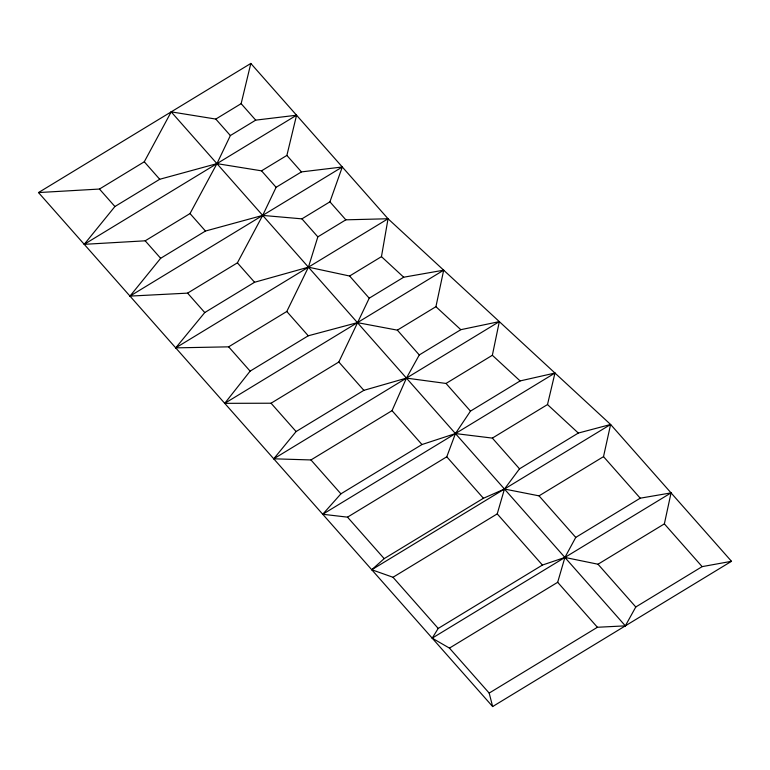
<?xml version="1.0" encoding="UTF-8"?>
<svg xmlns="http://www.w3.org/2000/svg" width="770" height="770" viewBox="0 0 770 770"><rect width="100%" height="100%" fill="white"/><g stroke="black" fill="none" stroke-linecap="round" stroke-linejoin="round"><path stroke-width="1.16" d="M349.609 276.016L381.458 256.651L388.042 218.757L250.818 63.448L38.5 192.567L492.646 706.552L731.5 561.301L610.61 424.482L388.042 218.757L345.836 219.825L317.837 236.862L308.423 267.171L286.786 311.484L228.642 346.837L175.724 347.867L204.753 312.562L254.572 282.263L308.423 267.171L349.609 276.016L369.215 298.192L338.829 362.006L271.059 403.22L224.734 403.336L250.115 371.14L308.26 335.787L357.434 322.64L397.349 330.147L419.275 354.951L406.435 378.108L392.036 410.651L310.964 459.95L273.745 458.805L296.094 431.547L363.864 390.342L406.435 378.108L446.022 383.45L492.357 355.278L499.326 321.619L460.816 329.685L419.275 354.951M397.349 330.147L435.926 306.691L443.684 270.183L403.701 277.219L369.215 298.192M598.011 564.227L664.366 523.879L671.055 492.887L640.236 498.19L575.748 537.412L564.901 557.442L557.673 582.293L449.449 648.109L432.201 638.147L438.207 628.435L542.436 565.055L564.901 557.442L598.011 564.227L635.789 606.981L625.346 625.856L597.404 627.271L489.181 693.077L492.646 706.552M539.029 495.851L603.516 456.639L610.61 424.482L578.328 433.058L519.509 468.834L504.456 489.037L497.228 513.888L392.998 577.269L371.756 569.733L384.182 558.635L483.425 498.277L504.456 489.037L539.029 495.851L575.748 537.412M547.499 404.568L554.968 373.046L520.116 380.929L470.47 411.122L455.445 433.568L446.773 456.793L347.52 517.151L322.745 514.264L340.908 493.84L421.979 444.54L455.445 433.568L492.357 438.101L547.499 404.568L578.328 433.058M38.5 192.567L99.465 189.045L144.279 161.787L171.2 111.871L215.802 119.071L241.145 103.661L250.818 63.448M261.54 170.834L286.883 155.424L296.556 115.221L255.707 120.139L230.365 135.549L216.938 163.635L190.017 213.56L145.203 240.808L84.238 244.331L114.913 206.524L159.727 179.275L216.938 163.635L261.54 170.834L276.103 187.312L262.676 215.408L237.401 262.839L187.591 293.129L129.986 296.103L160.651 258.297L205.465 231.038L262.676 215.408L301.927 218.853L329.926 201.827L342.303 166.984L301.445 171.903L276.103 187.312M84.238 244.331L296.556 115.221M129.986 296.103L342.303 166.984M175.724 347.867L388.042 218.757M224.734 403.336L443.684 270.183M273.745 458.805L499.326 321.619M322.745 514.264L554.968 373.046M371.756 569.733L610.61 424.482M432.201 638.147L671.055 492.887M635.789 606.981L702.144 566.633L731.5 561.301M492.357 355.278L520.116 380.929M435.926 306.691L460.816 329.685M381.458 256.651L403.701 277.219M664.366 523.879L702.144 566.633M603.516 456.639L640.236 498.19M329.926 201.827L345.836 219.825M241.145 103.661L255.707 120.139M286.883 155.424L301.445 171.903M215.802 119.071L230.365 135.549M301.927 218.853L317.837 236.862M446.022 383.45L470.47 411.122M492.357 438.101L519.509 468.834M171.2 111.871L625.346 625.856M446.773 456.793L483.425 498.277M497.228 513.888L542.436 565.055M557.673 582.293L597.404 627.271M392.036 410.651L421.979 444.54M338.829 362.006L363.864 390.342M286.786 311.484L308.26 335.787M237.401 262.839L254.572 282.263M144.279 161.787L159.727 179.275M190.017 213.56L205.465 231.038M99.465 189.045L114.913 206.524M145.203 240.808L160.651 258.297M187.591 293.129L204.753 312.562M228.642 346.837L250.115 371.14M271.059 403.22L296.094 431.547M310.964 459.95L340.908 493.84M347.52 517.151L384.182 558.635M392.998 577.269L438.207 628.435M449.449 648.109L489.181 693.077"/></g></svg>
